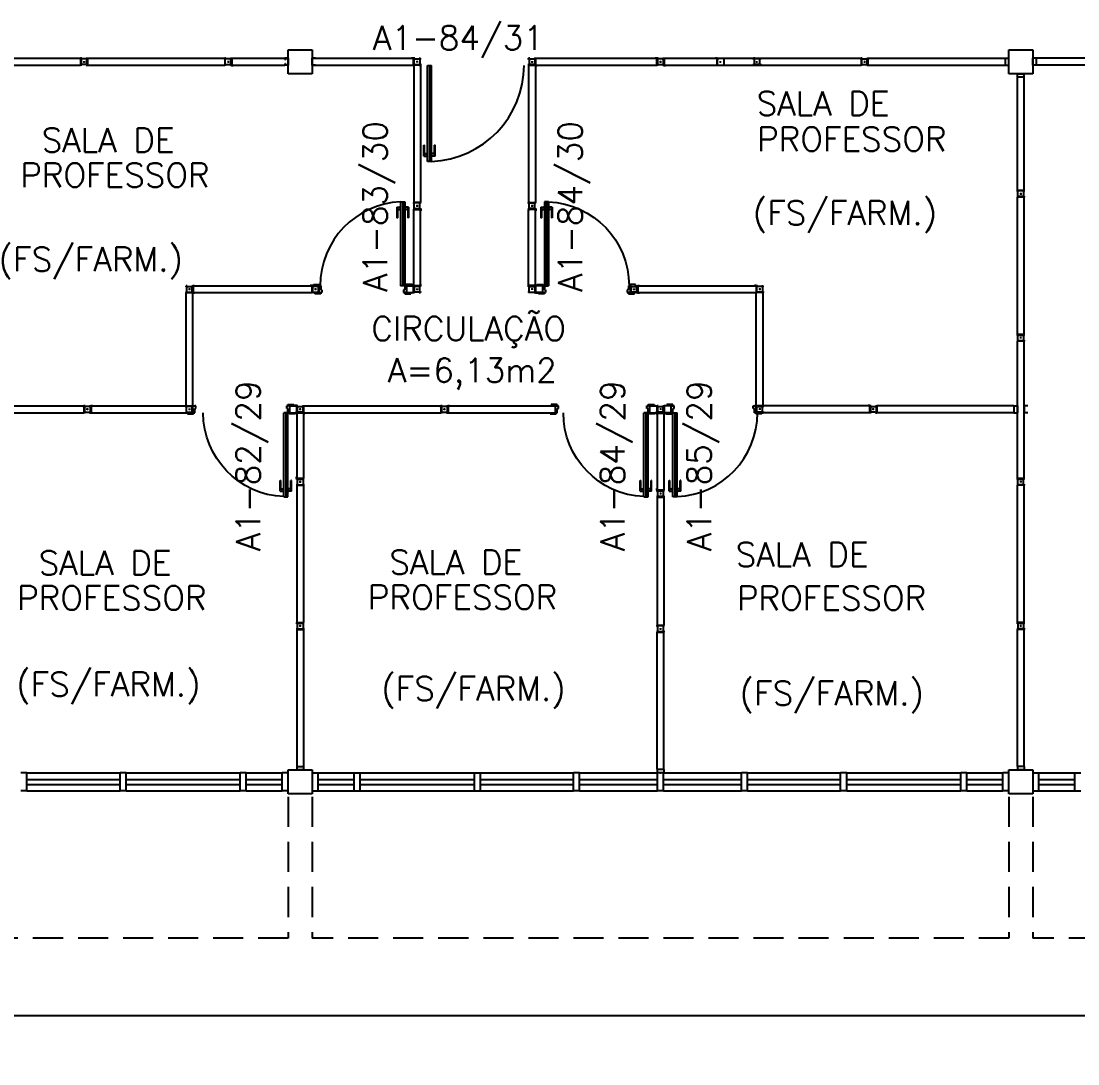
# Model space of a CAD drawing. Header units: millimetres. Extents: x 4436 to 4619, y 1272 to 1428.
# Drawn here: x 4515.14 to 4523.94, y 1294.45 to 1303.14 of the extents above; entities that cross this region are included whole.
import ezdxf

# ---------------------------------------------------------------- set-up
doc = ezdxf.new("R2010")
doc.units = ezdxf.units.MM
doc.linetypes.add('HIDDEN', pattern=[0.375, 0.25, -0.125])
for name, color, linetype in [('ALV', 2, 'Continuous'), ('DIV', 2, 'Continuous'), ('DIV2', 2, 'Continuous'), ('DIVC', 2, 'Continuous'), ('ENDEREÇO', 2, 'Continuous'), ('ESTR', 3, 'Continuous'), ('JANELA', 1, 'Continuous'), ('MACANETA', 2, 'Continuous'), ('PORTA', 2, 'Continuous'), ('PROJ', 1, 'HIDDEN'), ('TEXTO', 2, 'Continuous'), ('TXT CENTRO DE CUSTO', 2, 'Continuous'), ('ÁREA', 2, 'Continuous')]:
    doc.layers.add(name, color=color, linetype=linetype)
doc.styles.add('1-200', font='simplex.shx', dxfattribs={"height": 0.4})
doc.styles.add('UNB1-100', font='simplex.shx', dxfattribs={"height": 0.2})
doc.dimstyles.new('1-200', dxfattribs={"dimtxt": 0.4, "dimasz": 0.18, "dimexe": 0.4, "dimexo": 0.2, "dimgap": 0.09, "dimtad": 1, "dimdec": 4, "dimzin": 0, "dimdsep": 46, "dimtxsty": '1-200', "dimblk": 'OBLIQUE', "dimcen": 0.09, "dimclrd": 1, "dimclre": 1, "dimclrt": 256, "dimadec": 0, "dimazin": 0, "dimtfac": 1, "dimtdec": 4, "dimtix": 1, "dimtofl": 0, "dimtmove": 0, "dimatfit": 3, "dimldrblk": 'OBLIQUE', "dimfxl": 0.18, "dimtolj": 1, "dimtzin": 0, "dimarcsym": 0})

# ---------------------------------------------------------------- blocks, each defined once
blk = doc.blocks.new('DIV12')
for p, q in [((-0.0051, 0), (0.0051, 0)), ((0, -0.0051), (0, 0.0051)), ((0.0285, 0.0285), (1.1715, 0.0285)), ((0.0285, -0.0285), (0.0285, 0.0285)), ((1.1715, -0.0285), (1.1715, 0.0285)), ((1.1949, 0), (1.2051, 0)), ((1.2, -0.0051), (1.2, 0.0051)), ((0.0285, -0.0285), (1.1715, -0.0285))]:
    blk.add_line(p, q)
blk = doc.blocks.new('DOOR70')
at = {"layer": 'MACANETA', "color": 1}
for p, q in [((-0.015, -0.565), (-0.01, -0.565)), ((-0.015, -0.655), (-0.015, -0.565)), ((-0.01, -0.655), (-0.01, -0.565)), ((0.08, -0.565), (0.075, -0.565)), ((0.075, -0.655), (0.075, -0.565)), ((0.08, -0.655), (0.08, -0.565)), ((-0.015, -0.655), (0.012, -0.655)), ((-0.01, -0.635), (0.012, -0.635)), ((0.012, -0.6625), (0.012, -0.6275)), ((0.012, -0.6275), (0.015, -0.6275)), ((0.012, -0.6625), (0.015, -0.6625)), ((0.053, -0.6275), (0.05, -0.6275)), ((0.053, -0.6625), (0.05, -0.6625)), ((0.053, -0.6625), (0.053, -0.6275)), ((0.075, -0.635), (0.053, -0.635)), ((0.08, -0.655), (0.053, -0.655))]:
    blk.add_line(p, q, dxfattribs=at)
at = {"layer": 'PORTA'}
for p, q in [((0.015, -0.7), (0.015, 0)), ((0.015, 0), (0.05, 0)), ((0.05, -0.7), (0.05, 0)), ((0.05, -0.7), (0.015, -0.7))]:
    blk.add_line(p, q, dxfattribs=at)
at = {"layer": 'PORTA', "color": 1}
blk.add_arc((0.02, 0), 0.7, 272.4563, 0, dxfattribs=at)
blk = doc.blocks.new('IMTT')
for p, q in [((-0.0049, 0), (0.0049, 0)), ((0.0285, 0.0285), (0, 0.0285)), ((0, -0.0285), (0, 0.0285)), ((0.0285, -0.0285), (0, -0.0285))]:
    blk.add_line(p, q)
blk = doc.blocks.new('MTT')
for p, q in [((-0.0285, 0.0185), (-0.0285, 0.0285)), ((-0.0185, 0.0285), (-0.0285, 0.0285)), ((-0.0235, 0.0185), (-0.0285, 0.0185)), ((-0.0235, 0.0185), (-0.0235, -0.0185)), ((-0.0185, 0.0235), (-0.0185, 0.0285)), ((-0.0185, 0.0235), (0.0185, 0.0235)), ((-0.0049, 0), (0.0049, 0)), ((0, -0.0049), (0, 0.0049)), ((0.0185, 0.0235), (0.0185, 0.0285)), ((0.0185, 0.0285), (0.0285, 0.0285)), ((0.0235, 0.0185), (0.0285, 0.0185)), ((0.0235, 0.0185), (0.0235, -0.0185)), ((0.0285, 0.0185), (0.0285, 0.0285)), ((-0.0285, -0.0185), (-0.0235, -0.0185)), ((-0.0285, -0.0185), (-0.0285, -0.0285)), ((-0.0185, -0.0285), (-0.0285, -0.0285)), ((0.0185, -0.0235), (-0.0185, -0.0235)), ((-0.0185, -0.0235), (-0.0185, -0.0285)), ((0.0185, -0.0235), (0.0185, -0.0285)), ((0.0185, -0.0285), (0.0285, -0.0285)), ((0.0285, -0.0185), (0.0235, -0.0185)), ((0.0285, -0.0185), (0.0285, -0.0285))]:
    blk.add_line(p, q)
blk = doc.blocks.new('DIV123')
for p, q in [((-0.0285, 0.0285), (-0.0285, 1.0965)), ((0.0285, 1.0965), (-0.0285, 1.0965)), ((0.0051, 1.125), (-0.0051, 1.125)), ((0, 1.1199), (0, 1.1301)), ((0.0285, 0.0285), (0.0285, 1.0965)), ((0.0285, 0.0285), (-0.0285, 0.0285)), ((0.0051, 0), (-0.0051, 0)), ((0, -0.0051), (0, 0.0051))]:
    blk.add_line(p, q)
blk = doc.blocks.new('DIV10')
for p, q in [((-0.0051, 0), (0.0051, 0)), ((0, -0.0051), (0, 0.0051)), ((0.0285, 0.0285), (0.9715, 0.0285)), ((0.0285, -0.0285), (0.0285, 0.0285)), ((0.9715, -0.0285), (0.9715, 0.0285)), ((0.9949, 0), (1.0051, 0)), ((1, -0.0051), (1, 0.0051)), ((0.0285, -0.0285), (0.9715, -0.0285))]:
    blk.add_line(p, q)
blk = doc.blocks.new('DOOR80')
at = {"layer": 'MACANETA', "color": 1}
for p, q in [((-0.015, -0.665), (-0.01, -0.665)), ((-0.015, -0.755), (-0.015, -0.665)), ((-0.01, -0.755), (-0.01, -0.665)), ((0.08, -0.665), (0.075, -0.665)), ((0.075, -0.755), (0.075, -0.665)), ((0.08, -0.755), (0.08, -0.665)), ((-0.015, -0.755), (0.012, -0.755)), ((-0.01, -0.735), (0.012, -0.735)), ((0.012, -0.7625), (0.012, -0.7275)), ((0.012, -0.7275), (0.015, -0.7275)), ((0.012, -0.7625), (0.015, -0.7625)), ((0.053, -0.7275), (0.05, -0.7275)), ((0.053, -0.7625), (0.05, -0.7625)), ((0.053, -0.7625), (0.053, -0.7275)), ((0.075, -0.735), (0.053, -0.735)), ((0.08, -0.755), (0.053, -0.755))]:
    blk.add_line(p, q, dxfattribs=at)
at = {"layer": 'PORTA'}
for p, q in [((0.015, -0.8), (0.015, 0)), ((0.015, 0), (0.05, 0)), ((0.05, -0.8), (0.05, 0)), ((0.05, -0.8), (0.015, -0.8))]:
    blk.add_line(p, q, dxfattribs=at)
at = {"layer": 'PORTA', "color": 1}
blk.add_arc((0.02, 0), 0.8, 272.14911, 0, dxfattribs=at)
blk = doc.blocks.new('_Oblique')
at = {"color": 0, "linetype": 'ByBlock', "lineweight": -2}
blk.add_line((-0.5, -0.5), (0.5, 0.5), dxfattribs=at)
blk = doc.blocks.new('*D62')
at = {"layer": 'DEFPOINTS', "color": 0, "transparency": 16777216}
for p in [(4514.4394, 1296.6984), (4541.4644, 1296.6984), (4514.4394, 1294.8498)]:
    blk.add_point(p, dxfattribs=at)
at = {"layer": 'TXT CENTRO DE CUSTO', "color": 1, "lineweight": -2, "transparency": 16777216}
for p, q in [((4514.4394, 1296.4984), (4514.4394, 1294.4498)), ((4541.4644, 1296.4984), (4541.4644, 1294.4498)), ((4541.4644, 1294.8498), (4514.4394, 1294.8498))]:
    blk.add_line(p, q, dxfattribs=at)
at = {"layer": 'TXT CENTRO DE CUSTO', "color": 1, "lineweight": -2, "transparency": 16777216, "xscale": 0.18, "yscale": 0.18, "zscale": 0.18, "rotation": 180}
blk.add_blockref('_Oblique', (4514.4394, 1294.8498), dxfattribs=at)
at = {"layer": 'TXT CENTRO DE CUSTO', "color": 1, "lineweight": -2, "transparency": 16777216, "xscale": 0.18, "yscale": 0.18, "zscale": 0.18}
blk.add_blockref('_Oblique', (4541.4644, 1294.8498), dxfattribs=at)
at = {"layer": 'TXT CENTRO DE CUSTO', "transparency": 16777216, "insert": (4527.9519, 1295.1398), "char_height": 0.4, "attachment_point": 5, "style": '1-200'}
blk.add_mtext('\\A1;FM', dxfattribs=at)

msp = doc.modelspace()

# ---------------------------------------------------------------- linework, layer by layer
at = {"layer": 'ALV'}
for p, q in [((4515.18941, 1296.87345), (4515.13941, 1296.87345)), ((4515.18941, 1296.72345), (4515.18941, 1296.87345)), ((4515.96441, 1296.72345), (4515.96441, 1296.87345)), ((4516.01441, 1296.87345), (4515.96441, 1296.87345)), ((4516.01441, 1296.72345), (4516.01441, 1296.87345)), ((4516.96441, 1296.72345), (4516.96441, 1296.87345)), ((4517.01441, 1296.87345), (4516.96441, 1296.87345)), ((4517.01441, 1296.72345), (4517.01441, 1296.87345)), ((4517.31441, 1296.72345), (4517.31441, 1296.87345)), ((4517.36441, 1296.87345), (4517.31441, 1296.87345)), ((4517.56441, 1296.87345), (4517.61441, 1296.87345)), ((4517.61441, 1296.72345), (4517.61441, 1296.87345)), ((4517.91441, 1296.72345), (4517.91441, 1296.87345)), ((4517.91441, 1296.87345), (4517.96441, 1296.87345)), ((4517.96441, 1296.72345), (4517.96441, 1296.87345)), ((4518.91441, 1296.72345), (4518.91441, 1296.87345)), ((4518.91441, 1296.87345), (4518.96441, 1296.87345)), ((4518.96441, 1296.72345), (4518.96441, 1296.87345)), ((4519.73941, 1296.72345), (4519.73941, 1296.87345)), ((4519.78941, 1296.87345), (4519.73941, 1296.87345)), ((4519.78941, 1296.72345), (4519.78941, 1296.87345)), ((4520.43941, 1296.72345), (4520.43941, 1296.87345)), ((4520.48941, 1296.87345), (4520.43941, 1296.87345)), ((4520.48941, 1296.72345), (4520.48941, 1296.87345)), ((4521.13941, 1296.72345), (4521.13941, 1296.87345)), ((4521.18941, 1296.87345), (4521.13941, 1296.87345)), ((4521.18941, 1296.72345), (4521.18941, 1296.87345)), ((4521.96441, 1296.72345), (4521.96441, 1296.87345)), ((4522.01441, 1296.87345), (4521.96441, 1296.87345)), ((4522.01441, 1296.72345), (4522.01441, 1296.87345)), ((4522.96441, 1296.72345), (4522.96441, 1296.87345)), ((4523.01441, 1296.87345), (4522.96441, 1296.87345)), ((4523.01441, 1296.72345), (4523.01441, 1296.87345)), ((4523.31441, 1296.72345), (4523.31441, 1296.87345)), ((4523.36441, 1296.87345), (4523.31441, 1296.87345)), ((4523.56441, 1296.87345), (4523.61441, 1296.87345)), ((4523.61441, 1296.72345), (4523.61441, 1296.87345)), ((4523.91441, 1296.72345), (4523.91441, 1296.87345)), ((4523.91441, 1296.87345), (4523.96441, 1296.87345)), ((4515.18941, 1296.72345), (4515.13941, 1296.72345)), ((4516.01441, 1296.72345), (4515.96441, 1296.72345)), ((4517.01441, 1296.72345), (4516.96441, 1296.72345)), ((4517.36441, 1296.72345), (4517.31441, 1296.72345)), ((4517.56441, 1296.72345), (4517.61441, 1296.72345)), ((4517.91441, 1296.72345), (4517.96441, 1296.72345)), ((4518.91441, 1296.72345), (4518.96441, 1296.72345)), ((4519.78941, 1296.72345), (4519.73941, 1296.72345)), ((4520.48941, 1296.72345), (4520.43941, 1296.72345)), ((4521.18941, 1296.72345), (4521.13941, 1296.72345)), ((4522.01441, 1296.72345), (4521.96441, 1296.72345)), ((4523.01441, 1296.72345), (4522.96441, 1296.72345)), ((4523.36441, 1296.72345), (4523.31441, 1296.72345)), ((4523.56441, 1296.72345), (4523.61441, 1296.72345)), ((4523.91441, 1296.72345), (4523.96441, 1296.72345))]:
    msp.add_line(p, q, dxfattribs=at)
at = {"layer": 'DIV'}
for p, q in [((4518.5405, 1302.76795), (4518.5405, 1301.96794)), ((4518.31774, 1301.63197), (4518.31774, 1300.93197)), ((4518.43264, 1301.59845), (4518.44284, 1301.59845)), ((4518.43774, 1301.59335), (4518.43774, 1301.60355)), ((4519.40008, 1301.59845), (4519.38988, 1301.59845)), ((4519.39498, 1301.59335), (4519.39498, 1301.60355)), ((4519.51498, 1301.63197), (4519.51498, 1300.93197)), ((4518.40724, 1301.56995), (4518.41924, 1301.56995)), ((4518.40724, 1301.56995), (4518.40724, 1301.55557)), ((4518.40924, 1301.55557), (4518.40724, 1301.55557)), ((4518.40924, 1300.93395), (4518.40924, 1301.56795)), ((4518.40924, 1301.56795), (4518.46624, 1301.56795)), ((4518.41924, 1301.57495), (4518.41924, 1301.56995)), ((4518.42124, 1301.57495), (4518.41924, 1301.57495)), ((4518.42124, 1301.57495), (4518.42124, 1301.56995)), ((4518.42124, 1301.56995), (4518.45424, 1301.56995)), ((4518.45424, 1301.57495), (4518.45424, 1301.56995)), ((4518.45624, 1301.57495), (4518.45424, 1301.57495)), ((4518.45624, 1301.57495), (4518.45624, 1301.56995)), ((4518.45624, 1301.56995), (4518.46824, 1301.56995)), ((4518.46624, 1300.93395), (4518.46624, 1301.56795)), ((4518.46824, 1301.55557), (4518.46624, 1301.55557)), ((4518.46824, 1301.56995), (4518.46824, 1301.55557)), ((4519.36448, 1301.56995), (4519.36448, 1301.55557)), ((4519.37648, 1301.56995), (4519.36448, 1301.56995)), ((4519.36448, 1301.55557), (4519.36648, 1301.55557)), ((4519.36648, 1300.93395), (4519.36648, 1301.56795)), ((4519.42348, 1301.56795), (4519.36648, 1301.56795)), ((4519.37648, 1301.57495), (4519.37648, 1301.56995)), ((4519.37648, 1301.57495), (4519.37848, 1301.57495)), ((4519.37848, 1301.57495), (4519.37848, 1301.56995)), ((4519.41148, 1301.56995), (4519.37848, 1301.56995)), ((4519.41148, 1301.57495), (4519.41148, 1301.56995)), ((4519.41148, 1301.57495), (4519.41348, 1301.57495)), ((4519.41348, 1301.57495), (4519.41348, 1301.56995)), ((4519.42548, 1301.56995), (4519.41348, 1301.56995)), ((4519.42348, 1300.93395), (4519.42348, 1301.56795)), ((4519.42348, 1301.55557), (4519.42548, 1301.55557)), ((4519.42548, 1301.56995), (4519.42548, 1301.55557)), ((4517.34441, 1299.87463), (4517.34441, 1299.17463)), ((4520.34311, 1299.87463), (4520.34311, 1299.17463)), ((4520.58485, 1299.87495), (4520.58485, 1299.17494))]:
    msp.add_line(p, q, dxfattribs=at)
at = {"layer": 'DIV2'}
for p, q in [((4516.89291, 1302.82895), (4516.9073, 1302.82895)), ((4516.89291, 1302.82895), (4516.89291, 1302.81695)), ((4516.89491, 1302.82695), (4516.89491, 1302.76995)), ((4516.89491, 1302.82695), (4517.33591, 1302.82695)), ((4516.9073, 1302.82695), (4516.9073, 1302.82895)), ((4517.33591, 1302.81695), (4517.33591, 1302.82695)), ((4517.36441, 1302.82695), (4517.33591, 1302.82695)), ((4517.33791, 1302.82495), (4517.36241, 1302.82495)), ((4517.33791, 1302.81895), (4517.33791, 1302.82495)), ((4517.33791, 1302.81895), (4517.34291, 1302.81895)), ((4517.34291, 1302.81695), (4517.34291, 1302.81895)), ((4517.36241, 1302.82495), (4517.36241, 1302.77195)), ((4517.36441, 1302.82695), (4517.36441, 1302.76995)), ((4517.5686, 1302.82695), (4518.4046, 1302.82695)), ((4518.4066, 1302.82895), (4518.39222, 1302.82895)), ((4518.39222, 1302.82695), (4518.39222, 1302.82895)), ((4518.4046, 1302.82695), (4518.4046, 1302.76995)), ((4518.4066, 1302.82895), (4518.4066, 1302.81695)), ((4519.42348, 1302.81695), (4519.42348, 1302.82895)), ((4519.42348, 1302.82895), (4519.43786, 1302.82895)), ((4519.42548, 1302.82695), (4520.43348, 1302.82695)), ((4519.42548, 1302.76995), (4519.42548, 1302.82695)), ((4519.43786, 1302.82895), (4519.43786, 1302.82695)), ((4520.4211, 1302.82895), (4520.4211, 1302.82695)), ((4520.43548, 1302.82895), (4520.4211, 1302.82895)), ((4520.43348, 1302.76995), (4520.43348, 1302.82695)), ((4520.43548, 1302.81695), (4520.43548, 1302.82895)), ((4520.49248, 1302.82895), (4520.49248, 1302.81695)), ((4520.49248, 1302.82895), (4520.50686, 1302.82895)), ((4520.49448, 1302.82695), (4520.93346, 1302.82695)), ((4520.49448, 1302.82695), (4520.49448, 1302.76995)), ((4520.50686, 1302.82695), (4520.50686, 1302.82895)), ((4520.93546, 1302.82895), (4520.92108, 1302.82895)), ((4520.92108, 1302.82695), (4520.92108, 1302.82895)), ((4520.93346, 1302.82695), (4520.93346, 1302.76995)), ((4520.93346, 1302.82695), (4520.99291, 1302.82695)), ((4520.93546, 1302.82895), (4520.93546, 1302.81695)), ((4516.86951, 1302.79845), (4516.85931, 1302.79845)), ((4516.86441, 1302.80355), (4516.86441, 1302.79335)), ((4516.88791, 1302.81695), (4516.89291, 1302.81695)), ((4516.88791, 1302.81495), (4516.88791, 1302.81695)), ((4516.88791, 1302.81495), (4516.89291, 1302.81495)), ((4516.88791, 1302.78195), (4516.89291, 1302.78195)), ((4516.88791, 1302.77995), (4516.88791, 1302.78195)), ((4516.88791, 1302.77995), (4516.89291, 1302.77995)), ((4516.89291, 1302.81495), (4516.89291, 1302.78195)), ((4516.89291, 1302.77995), (4516.89291, 1302.76795)), ((4516.89291, 1302.76795), (4516.9073, 1302.76795)), ((4516.89491, 1302.76995), (4517.33591, 1302.76995)), ((4516.9073, 1302.76795), (4516.9073, 1302.76995)), ((4517.33591, 1302.81695), (4517.34291, 1302.81695)), ((4517.33591, 1302.77995), (4517.33591, 1302.76995)), ((4517.34291, 1302.77995), (4517.33591, 1302.77995)), ((4517.36441, 1302.76995), (4517.33591, 1302.76995)), ((4517.33791, 1302.77795), (4517.33791, 1302.77195)), ((4517.34291, 1302.77795), (4517.33791, 1302.77795)), ((4517.36241, 1302.77195), (4517.33791, 1302.77195)), ((4517.34291, 1302.77795), (4517.34291, 1302.77995)), ((4517.36936, 1302.79845), (4517.35947, 1302.79845)), ((4517.5686, 1302.76995), (4518.4046, 1302.76995)), ((4518.39222, 1302.76795), (4518.39222, 1302.76995)), ((4518.4066, 1302.76795), (4518.39222, 1302.76795)), ((4518.4116, 1302.81695), (4518.4066, 1302.81695)), ((4518.4116, 1302.81495), (4518.4066, 1302.81495)), ((4518.4066, 1302.81495), (4518.4066, 1302.78195)), ((4518.4116, 1302.78195), (4518.4066, 1302.78195)), ((4518.4116, 1302.77995), (4518.4066, 1302.77995)), ((4518.4066, 1302.77995), (4518.4066, 1302.76795)), ((4518.4116, 1302.81495), (4518.4116, 1302.81695)), ((4518.4116, 1302.77995), (4518.4116, 1302.78195)), ((4519.38988, 1302.79845), (4519.40008, 1302.79845)), ((4519.39498, 1302.79335), (4519.39498, 1302.80355)), ((4519.41848, 1302.81695), (4519.41848, 1302.81495)), ((4519.41848, 1302.81695), (4519.42348, 1302.81695)), ((4519.41848, 1302.81495), (4519.42348, 1302.81495)), ((4519.41848, 1302.78195), (4519.41848, 1302.77995)), ((4519.41848, 1302.78195), (4519.42348, 1302.78195)), ((4519.41848, 1302.77995), (4519.42348, 1302.77995)), ((4519.42348, 1302.78195), (4519.42348, 1302.81495)), ((4519.42348, 1302.76795), (4519.42348, 1302.77995)), ((4519.42348, 1302.76795), (4519.43786, 1302.76795)), ((4519.42548, 1302.76995), (4520.43348, 1302.76995)), ((4519.43786, 1302.76995), (4519.43786, 1302.76795)), ((4520.4211, 1302.76995), (4520.4211, 1302.76795)), ((4520.43548, 1302.76795), (4520.4211, 1302.76795)), ((4520.44048, 1302.81695), (4520.43548, 1302.81695)), ((4520.44048, 1302.81495), (4520.43548, 1302.81495)), ((4520.43548, 1302.78195), (4520.43548, 1302.81495)), ((4520.44048, 1302.78195), (4520.43548, 1302.78195)), ((4520.44048, 1302.77995), (4520.43548, 1302.77995)), ((4520.43548, 1302.76795), (4520.43548, 1302.77995)), ((4520.44048, 1302.81695), (4520.44048, 1302.81495)), ((4520.44048, 1302.78195), (4520.44048, 1302.77995)), ((4520.45888, 1302.79845), (4520.46908, 1302.79845)), ((4520.46908, 1302.79845), (4520.45888, 1302.79845)), ((4520.45929, 1302.79847), (4520.46949, 1302.79847)), ((4520.46398, 1302.79335), (4520.46398, 1302.80355)), ((4520.46398, 1302.80355), (4520.46398, 1302.79335)), ((4520.46439, 1302.79337), (4520.46439, 1302.80357)), ((4520.48748, 1302.81495), (4520.48748, 1302.81695)), ((4520.48748, 1302.81695), (4520.49248, 1302.81695)), ((4520.48748, 1302.81495), (4520.49248, 1302.81495)), ((4520.48748, 1302.77995), (4520.48748, 1302.78195)), ((4520.48748, 1302.78195), (4520.49248, 1302.78195)), ((4520.48748, 1302.77995), (4520.49248, 1302.77995)), ((4520.49248, 1302.81495), (4520.49248, 1302.78195)), ((4520.49248, 1302.77995), (4520.49248, 1302.76795)), ((4520.49248, 1302.76795), (4520.50686, 1302.76795)), ((4520.49448, 1302.76995), (4520.93346, 1302.76995)), ((4520.50686, 1302.76795), (4520.50686, 1302.76995)), ((4520.92108, 1302.76795), (4520.92108, 1302.76995)), ((4520.93546, 1302.76795), (4520.92108, 1302.76795)), ((4520.93346, 1302.76995), (4520.99291, 1302.76995)), ((4520.94046, 1302.81695), (4520.93546, 1302.81695)), ((4520.94046, 1302.81495), (4520.93546, 1302.81495)), ((4520.93546, 1302.81495), (4520.93546, 1302.78195)), ((4520.94046, 1302.78195), (4520.93546, 1302.78195)), ((4520.94046, 1302.77995), (4520.93546, 1302.77995)), ((4520.93546, 1302.77995), (4520.93546, 1302.76795)), ((4520.94046, 1302.81495), (4520.94046, 1302.81695)), ((4520.94046, 1302.77995), (4520.94046, 1302.78195)), ((4516.53719, 1300.90347), (4516.54739, 1300.90347)), ((4516.54229, 1300.90857), (4516.54229, 1300.89837)), ((4516.56579, 1300.91997), (4516.56579, 1300.92197)), ((4516.56579, 1300.92197), (4516.57079, 1300.92197)), ((4516.56579, 1300.91997), (4516.57079, 1300.91997)), ((4516.56579, 1300.88497), (4516.56579, 1300.88697)), ((4516.56579, 1300.88697), (4516.57079, 1300.88697)), ((4516.56579, 1300.88497), (4516.57079, 1300.88497)), ((4516.57079, 1300.93397), (4516.57079, 1300.92197)), ((4516.57079, 1300.93397), (4516.58517, 1300.93397)), ((4516.57079, 1300.91997), (4516.57079, 1300.88697)), ((4516.57079, 1300.88497), (4516.57079, 1300.87297)), ((4516.57279, 1300.93197), (4516.57279, 1300.87497)), ((4516.57279, 1300.93197), (4517.56079, 1300.93197)), ((4516.58517, 1300.93197), (4516.58517, 1300.93397)), ((4517.5484, 1300.93197), (4517.5484, 1300.93397)), ((4517.56279, 1300.93397), (4517.5484, 1300.93397)), ((4517.56079, 1300.93197), (4517.56079, 1300.87497)), ((4517.56279, 1300.93397), (4517.56279, 1300.92197)), ((4517.56779, 1300.92197), (4517.56279, 1300.92197)), ((4517.56279, 1300.91997), (4517.56279, 1300.88697)), ((4517.56779, 1300.91997), (4517.56279, 1300.91997)), ((4517.56779, 1300.88697), (4517.56279, 1300.88697)), ((4517.56279, 1300.88497), (4517.56279, 1300.87297)), ((4517.56779, 1300.88497), (4517.56279, 1300.88497)), ((4517.56779, 1300.91997), (4517.56779, 1300.92197)), ((4517.56779, 1300.88497), (4517.56779, 1300.88697)), ((4517.57524, 1300.93197), (4517.57524, 1300.94197)), ((4517.57524, 1300.94197), (4517.62524, 1300.94197)), ((4517.58619, 1300.90347), (4517.59639, 1300.90347)), ((4517.59129, 1300.90857), (4517.59129, 1300.89837)), ((4517.62024, 1300.93197), (4517.62024, 1300.87497)), ((4517.62024, 1300.93197), (4517.62524, 1300.93197)), ((4517.62524, 1300.94197), (4517.62524, 1300.93197)), ((4517.62524, 1300.93197), (4517.63524, 1300.93197)), ((4517.63524, 1300.93197), (4517.63524, 1300.89697)), ((4517.63524, 1300.89697), (4517.64524, 1300.89697)), ((4517.64524, 1300.89697), (4517.64524, 1300.87497)), ((4518.33524, 1300.89697), (4518.32524, 1300.89697)), ((4518.32524, 1300.89697), (4518.32524, 1300.87497)), ((4518.34524, 1300.93197), (4518.33524, 1300.93197)), ((4518.33524, 1300.93197), (4518.33524, 1300.89697)), ((4518.39524, 1300.94197), (4518.34524, 1300.94197)), ((4518.34524, 1300.94197), (4518.34524, 1300.93197)), ((4518.35024, 1300.93197), (4518.34524, 1300.93197)), ((4518.35024, 1300.93197), (4518.35024, 1300.87497)), ((4518.35024, 1300.93197), (4518.40724, 1300.93197)), ((4518.40924, 1300.93397), (4518.39485, 1300.93397)), ((4518.39485, 1300.93397), (4518.39485, 1300.93197)), ((4518.39524, 1300.93197), (4518.39524, 1300.94197)), ((4518.40724, 1300.93195), (4518.40724, 1300.94633)), ((4518.40924, 1300.94633), (4518.40724, 1300.94633)), ((4518.40724, 1300.87497), (4518.40724, 1300.93197)), ((4518.40724, 1300.93195), (4518.41924, 1300.93195)), ((4518.40924, 1300.92197), (4518.40924, 1300.93397)), ((4518.40924, 1300.93395), (4518.46624, 1300.93395)), ((4518.41424, 1300.92197), (4518.40924, 1300.92197)), ((4518.40924, 1300.88697), (4518.40924, 1300.91997)), ((4518.41424, 1300.91997), (4518.40924, 1300.91997)), ((4518.41424, 1300.88697), (4518.40924, 1300.88697)), ((4518.40924, 1300.87297), (4518.40924, 1300.88497)), ((4518.41424, 1300.88497), (4518.40924, 1300.88497)), ((4518.41424, 1300.92197), (4518.41424, 1300.91997)), ((4518.41424, 1300.88697), (4518.41424, 1300.88497)), ((4518.41924, 1300.92695), (4518.41924, 1300.93195)), ((4518.42124, 1300.92695), (4518.41924, 1300.92695)), ((4518.42124, 1300.92695), (4518.42124, 1300.93195)), ((4518.42124, 1300.93195), (4518.45424, 1300.93195)), ((4518.43264, 1300.90347), (4518.44284, 1300.90347)), ((4518.43264, 1300.90345), (4518.44284, 1300.90345)), ((4518.43774, 1300.89837), (4518.43774, 1300.90857)), ((4518.43774, 1300.90855), (4518.43774, 1300.89835)), ((4518.45424, 1300.92695), (4518.45424, 1300.93195)), ((4518.45624, 1300.92695), (4518.45424, 1300.92695)), ((4518.45624, 1300.92695), (4518.45624, 1300.93195)), ((4518.45624, 1300.93195), (4518.46824, 1300.93195)), ((4518.46824, 1300.94633), (4518.46624, 1300.94633)), ((4518.46824, 1300.93195), (4518.46824, 1300.94633)), ((4519.36448, 1300.93195), (4519.36448, 1300.94633)), ((4519.36448, 1300.94633), (4519.36648, 1300.94633)), ((4519.37648, 1300.93195), (4519.36448, 1300.93195)), ((4519.42348, 1300.93395), (4519.36648, 1300.93395)), ((4519.37648, 1300.92695), (4519.37648, 1300.93195)), ((4519.37648, 1300.92695), (4519.37848, 1300.92695)), ((4519.41148, 1300.93195), (4519.37848, 1300.93195)), ((4519.37848, 1300.92695), (4519.37848, 1300.93195)), ((4519.40008, 1300.90347), (4519.38988, 1300.90347)), ((4519.40008, 1300.90345), (4519.38988, 1300.90345)), ((4519.39498, 1300.89837), (4519.39498, 1300.90857)), ((4519.39498, 1300.90855), (4519.39498, 1300.89835)), ((4519.41148, 1300.92695), (4519.41148, 1300.93195)), ((4519.41148, 1300.92695), (4519.41348, 1300.92695)), ((4519.42548, 1300.93195), (4519.41348, 1300.93195)), ((4519.41348, 1300.92695), (4519.41348, 1300.93195)), ((4519.41848, 1300.92197), (4519.42348, 1300.92197)), ((4519.41848, 1300.92197), (4519.41848, 1300.91997)), ((4519.41848, 1300.91997), (4519.42348, 1300.91997)), ((4519.41848, 1300.88697), (4519.42348, 1300.88697)), ((4519.41848, 1300.88697), (4519.41848, 1300.88497)), ((4519.41848, 1300.88497), (4519.42348, 1300.88497)), ((4519.42348, 1300.94633), (4519.42548, 1300.94633)), ((4519.42348, 1300.93397), (4519.43786, 1300.93397)), ((4519.42348, 1300.92197), (4519.42348, 1300.93397)), ((4519.42348, 1300.88697), (4519.42348, 1300.91997)), ((4519.42348, 1300.87297), (4519.42348, 1300.88497)), ((4519.42548, 1300.93195), (4519.42548, 1300.94633)), ((4519.48248, 1300.93197), (4519.42548, 1300.93197)), ((4519.42548, 1300.87497), (4519.42548, 1300.93197)), ((4519.43748, 1300.94197), (4519.48748, 1300.94197)), ((4519.43748, 1300.93197), (4519.43748, 1300.94197)), ((4519.43786, 1300.93397), (4519.43786, 1300.93197)), ((4519.48248, 1300.93197), (4519.48748, 1300.93197)), ((4519.48248, 1300.93197), (4519.48248, 1300.87497)), ((4519.48748, 1300.94197), (4519.48748, 1300.93197)), ((4519.48748, 1300.93197), (4519.49748, 1300.93197)), ((4519.49748, 1300.93197), (4519.49748, 1300.89697)), ((4519.49748, 1300.89697), (4519.50748, 1300.89697)), ((4519.50748, 1300.89697), (4519.50748, 1300.87497)), ((4520.18748, 1300.89697), (4520.18748, 1300.87497)), ((4520.19748, 1300.89697), (4520.18748, 1300.89697)), ((4520.19748, 1300.93197), (4520.19748, 1300.89697)), ((4520.20748, 1300.93197), (4520.19748, 1300.93197)), ((4520.20748, 1300.94197), (4520.20748, 1300.93197)), ((4520.25748, 1300.94197), (4520.20748, 1300.94197)), ((4520.21248, 1300.93197), (4520.20748, 1300.93197)), ((4520.21248, 1300.93197), (4520.21248, 1300.87497)), ((4520.24036, 1300.90347), (4520.25056, 1300.90347)), ((4520.24546, 1300.90857), (4520.24546, 1300.89837)), ((4520.25748, 1300.93197), (4520.25748, 1300.94197)), ((4520.26896, 1300.91997), (4520.26896, 1300.92197)), ((4520.26896, 1300.92197), (4520.27396, 1300.92197)), ((4520.26896, 1300.91997), (4520.27396, 1300.91997)), ((4520.26896, 1300.88497), (4520.26896, 1300.88697)), ((4520.26896, 1300.88697), (4520.27396, 1300.88697)), ((4520.26896, 1300.88497), (4520.27396, 1300.88497)), ((4520.27396, 1300.93397), (4520.27396, 1300.92197)), ((4520.27396, 1300.93397), (4520.28834, 1300.93397)), ((4520.27396, 1300.91997), (4520.27396, 1300.88697)), ((4520.27396, 1300.88497), (4520.27396, 1300.87297)), ((4520.27596, 1300.93197), (4521.25996, 1300.93197)), ((4520.27596, 1300.93197), (4520.27596, 1300.87497)), ((4520.28834, 1300.93197), (4520.28834, 1300.93397)), ((4521.24758, 1300.93197), (4521.24758, 1300.93397)), ((4521.26196, 1300.93397), (4521.24758, 1300.93397)), ((4521.25996, 1300.93197), (4521.25996, 1300.87497)), ((4521.26196, 1300.93397), (4521.26196, 1300.92197)), ((4521.26696, 1300.92197), (4521.26196, 1300.92197)), ((4521.26196, 1300.91997), (4521.26196, 1300.88697)), ((4521.26696, 1300.91997), (4521.26196, 1300.91997)), ((4521.26696, 1300.88697), (4521.26196, 1300.88697)), ((4521.26196, 1300.88497), (4521.26196, 1300.87297)), ((4521.26696, 1300.88497), (4521.26196, 1300.88497)), ((4521.26696, 1300.91997), (4521.26696, 1300.92197)), ((4521.26696, 1300.88497), (4521.26696, 1300.88697)), ((4521.28536, 1300.90347), (4521.29556, 1300.90347)), ((4521.29046, 1300.90857), (4521.29046, 1300.89837)), ((4516.57079, 1300.87297), (4516.58517, 1300.87297)), ((4516.57279, 1300.87497), (4517.56079, 1300.87497)), ((4516.58517, 1300.87297), (4516.58517, 1300.87497)), ((4517.5484, 1300.87297), (4517.5484, 1300.87497)), ((4517.56279, 1300.87297), (4517.5484, 1300.87297)), ((4517.58524, 1300.86497), (4517.58524, 1300.87497)), ((4517.63524, 1300.86497), (4517.58524, 1300.86497)), ((4517.62024, 1300.87497), (4517.63524, 1300.87497)), ((4517.64524, 1300.87497), (4517.63524, 1300.87497)), ((4517.63524, 1300.87497), (4517.63524, 1300.86497)), ((4518.32524, 1300.87497), (4518.33524, 1300.87497)), ((4518.33524, 1300.87497), (4518.33524, 1300.86497)), ((4518.35024, 1300.87497), (4518.33524, 1300.87497)), ((4518.33524, 1300.86497), (4518.38524, 1300.86497)), ((4518.35024, 1300.87497), (4518.40724, 1300.87497)), ((4518.38524, 1300.86497), (4518.38524, 1300.87497)), ((4518.39485, 1300.87497), (4518.39485, 1300.87297)), ((4518.40924, 1300.87297), (4518.39485, 1300.87297)), ((4519.42348, 1300.87297), (4519.43786, 1300.87297)), ((4519.48248, 1300.87497), (4519.42548, 1300.87497)), ((4519.43786, 1300.87497), (4519.43786, 1300.87297)), ((4519.44748, 1300.86497), (4519.44748, 1300.87497)), ((4519.49748, 1300.86497), (4519.44748, 1300.86497)), ((4519.48248, 1300.87497), (4519.49748, 1300.87497)), ((4519.49748, 1300.87497), (4519.49748, 1300.86497)), ((4519.50748, 1300.87497), (4519.49748, 1300.87497)), ((4520.18748, 1300.87497), (4520.19748, 1300.87497)), ((4520.21248, 1300.87497), (4520.19748, 1300.87497)), ((4520.19748, 1300.87497), (4520.19748, 1300.86497)), ((4520.19748, 1300.86497), (4520.24748, 1300.86497)), ((4520.24748, 1300.86497), (4520.24748, 1300.87497)), ((4520.27396, 1300.87297), (4520.28834, 1300.87297)), ((4520.27596, 1300.87497), (4521.25996, 1300.87497)), ((4520.28834, 1300.87297), (4520.28834, 1300.87497)), ((4521.24758, 1300.87297), (4521.24758, 1300.87497)), ((4521.26196, 1300.87297), (4521.24758, 1300.87297)), ((4515.71572, 1299.91995), (4515.71572, 1299.92195)), ((4515.71572, 1299.92195), (4515.72072, 1299.92195)), ((4515.71572, 1299.91995), (4515.72072, 1299.91995)), ((4515.72072, 1299.93395), (4515.7351, 1299.93395)), ((4515.72072, 1299.93395), (4515.72072, 1299.92195)), ((4515.72072, 1299.91995), (4515.72072, 1299.88695)), ((4515.72272, 1299.93195), (4515.72272, 1299.87495)), ((4515.72272, 1299.93195), (4516.57072, 1299.93195)), ((4515.7351, 1299.93195), (4515.7351, 1299.93395)), ((4516.57072, 1299.87495), (4516.57072, 1299.93195)), ((4516.57072, 1299.93195), (4516.58572, 1299.93195)), ((4516.59572, 1299.93195), (4516.58572, 1299.93195)), ((4516.59572, 1299.90995), (4516.59572, 1299.93195)), ((4517.35191, 1299.93163), (4517.36191, 1299.93163)), ((4517.35191, 1299.90963), (4517.35191, 1299.93163)), ((4517.36191, 1299.94163), (4517.41191, 1299.94163)), ((4517.36191, 1299.93163), (4517.36191, 1299.94163)), ((4517.37691, 1299.93163), (4517.36191, 1299.93163)), ((4517.37691, 1299.93163), (4517.43391, 1299.93163)), ((4517.37691, 1299.87463), (4517.37691, 1299.93163)), ((4517.41191, 1299.94163), (4517.41191, 1299.93163)), ((4517.42153, 1299.93163), (4517.42153, 1299.93363)), ((4517.43591, 1299.93363), (4517.42153, 1299.93363)), ((4517.43391, 1299.93163), (4517.43391, 1299.87463)), ((4517.43591, 1299.93363), (4517.43591, 1299.92163)), ((4517.44091, 1299.92163), (4517.43591, 1299.92163)), ((4517.43591, 1299.91963), (4517.43591, 1299.88663)), ((4517.44091, 1299.91963), (4517.43591, 1299.91963)), ((4517.44091, 1299.91963), (4517.44091, 1299.92163)), ((4518.6884, 1299.91963), (4518.6884, 1299.92163)), ((4518.6884, 1299.92163), (4518.6934, 1299.92163)), ((4518.6884, 1299.91963), (4518.6934, 1299.91963)), ((4518.6934, 1299.93363), (4518.6934, 1299.92163)), ((4518.6934, 1299.93363), (4518.70778, 1299.93363)), ((4518.6934, 1299.91963), (4518.6934, 1299.88663)), ((4518.6954, 1299.93163), (4519.58952, 1299.93163)), ((4518.6954, 1299.93163), (4518.6954, 1299.87463)), ((4518.70778, 1299.93163), (4518.70778, 1299.93363)), ((4519.55452, 1299.94163), (4519.55452, 1299.93163)), ((4519.60452, 1299.94163), (4519.55452, 1299.94163)), ((4519.58952, 1299.93163), (4519.60452, 1299.93163)), ((4519.58952, 1299.87463), (4519.58952, 1299.93163)), ((4519.60452, 1299.93163), (4519.60452, 1299.94163)), ((4519.61452, 1299.93163), (4519.60452, 1299.93163)), ((4519.61452, 1299.90963), (4519.61452, 1299.93163)), ((4520.35061, 1299.93163), (4520.36061, 1299.93163)), ((4520.35061, 1299.90963), (4520.35061, 1299.93163)), ((4520.36061, 1299.94163), (4520.41061, 1299.94163)), ((4520.36061, 1299.93163), (4520.36061, 1299.94163)), ((4520.37561, 1299.93163), (4520.36061, 1299.93163)), ((4520.37561, 1299.93163), (4520.43261, 1299.93163)), ((4520.37561, 1299.87463), (4520.37561, 1299.93163)), ((4520.41061, 1299.94163), (4520.41061, 1299.93163)), ((4520.43261, 1299.93163), (4520.43261, 1299.87463)), ((4520.43461, 1299.91963), (4520.43461, 1299.88663)), ((4520.49335, 1299.91995), (4520.49335, 1299.88695)), ((4520.55235, 1299.93195), (4520.49535, 1299.93195)), ((4520.49535, 1299.93195), (4520.49535, 1299.87495)), ((4520.56735, 1299.94195), (4520.51735, 1299.94195)), ((4520.51735, 1299.94195), (4520.51735, 1299.93195)), ((4520.55235, 1299.93195), (4520.56735, 1299.93195)), ((4520.55235, 1299.87495), (4520.55235, 1299.93195)), ((4520.56735, 1299.93195), (4520.56735, 1299.94195)), ((4520.57735, 1299.93195), (4520.56735, 1299.93195)), ((4520.57735, 1299.90995), (4520.57735, 1299.93195)), ((4521.2372, 1299.93195), (4521.2472, 1299.93195)), ((4521.2372, 1299.90995), (4521.2372, 1299.93195)), ((4521.2622, 1299.93195), (4521.2472, 1299.93195)), ((4521.2622, 1299.87495), (4521.2622, 1299.93195)), ((4522.20501, 1299.93195), (4521.31008, 1299.93195)), ((4522.20701, 1299.93395), (4522.19263, 1299.93395)), ((4522.19263, 1299.93195), (4522.19263, 1299.93395)), ((4522.20501, 1299.93195), (4522.20501, 1299.87495)), ((4522.20701, 1299.93395), (4522.20701, 1299.92195)), ((4522.21201, 1299.92195), (4522.20701, 1299.92195)), ((4522.21201, 1299.91995), (4522.20701, 1299.91995)), ((4522.20701, 1299.91995), (4522.20701, 1299.88695)), ((4522.21201, 1299.91995), (4522.21201, 1299.92195)), ((4515.68712, 1299.90345), (4515.69732, 1299.90345)), ((4515.69222, 1299.90855), (4515.69222, 1299.89835)), ((4515.71572, 1299.88495), (4515.71572, 1299.88695)), ((4515.71572, 1299.88695), (4515.72072, 1299.88695)), ((4515.71572, 1299.88495), (4515.72072, 1299.88495)), ((4515.72072, 1299.88495), (4515.72072, 1299.87295)), ((4515.72072, 1299.87295), (4515.7351, 1299.87295)), ((4515.72272, 1299.87495), (4516.57072, 1299.87495)), ((4515.7351, 1299.87295), (4515.7351, 1299.87495)), ((4516.52572, 1299.87495), (4516.52572, 1299.86495)), ((4516.52572, 1299.86495), (4516.57572, 1299.86495)), ((4516.57072, 1299.87495), (4516.57572, 1299.87495)), ((4516.57572, 1299.86495), (4516.57572, 1299.87495)), ((4516.57572, 1299.87495), (4516.58572, 1299.87495)), ((4516.58572, 1299.87495), (4516.58572, 1299.90995)), ((4516.58572, 1299.90995), (4516.59572, 1299.90995)), ((4517.36191, 1299.90963), (4517.35191, 1299.90963)), ((4517.36191, 1299.87463), (4517.36191, 1299.90963)), ((4517.37191, 1299.87463), (4517.36191, 1299.87463)), ((4517.37691, 1299.87463), (4517.37191, 1299.87463)), ((4517.37191, 1299.86463), (4517.37191, 1299.87463)), ((4517.42191, 1299.86463), (4517.37191, 1299.86463)), ((4517.37691, 1299.87463), (4517.43391, 1299.87463)), ((4517.42153, 1299.87263), (4517.42153, 1299.87463)), ((4517.43591, 1299.87263), (4517.42153, 1299.87263)), ((4517.42191, 1299.87463), (4517.42191, 1299.86463)), ((4517.43391, 1299.87463), (4517.44591, 1299.87463)), ((4517.43391, 1299.87463), (4517.43391, 1299.86025)), ((4517.43591, 1299.86025), (4517.43391, 1299.86025)), ((4517.44091, 1299.88663), (4517.43591, 1299.88663)), ((4517.43591, 1299.88463), (4517.43591, 1299.87263)), ((4517.44091, 1299.88463), (4517.43591, 1299.88463)), ((4517.43591, 1299.87263), (4517.43591, 1299.32895)), ((4517.43591, 1299.87263), (4517.49291, 1299.87263)), ((4517.44091, 1299.88463), (4517.44091, 1299.88663)), ((4517.44791, 1299.87963), (4517.44591, 1299.87963)), ((4517.44591, 1299.87963), (4517.44591, 1299.87463)), ((4517.44791, 1299.87963), (4517.44791, 1299.87463)), ((4517.44791, 1299.87463), (4517.48091, 1299.87463)), ((4517.45931, 1299.90313), (4517.46951, 1299.90313)), ((4517.45931, 1299.90313), (4517.46951, 1299.90313)), ((4517.46441, 1299.89803), (4517.46441, 1299.90823)), ((4517.46441, 1299.90823), (4517.46441, 1299.89803)), ((4517.48291, 1299.87963), (4517.48091, 1299.87963)), ((4517.48091, 1299.87963), (4517.48091, 1299.87463)), ((4517.48291, 1299.87963), (4517.48291, 1299.87463)), ((4517.48291, 1299.87463), (4517.49491, 1299.87463)), ((4517.49291, 1299.87263), (4517.49291, 1299.32895)), ((4517.49491, 1299.86025), (4517.49291, 1299.86025)), ((4517.49491, 1299.87463), (4517.49491, 1299.86025)), ((4518.6598, 1299.90313), (4518.67, 1299.90313)), ((4518.6649, 1299.90823), (4518.6649, 1299.89803)), ((4518.6884, 1299.88463), (4518.6884, 1299.88663)), ((4518.6884, 1299.88663), (4518.6934, 1299.88663)), ((4518.6884, 1299.88463), (4518.6934, 1299.88463)), ((4518.6934, 1299.88463), (4518.6934, 1299.87263)), ((4518.6934, 1299.87263), (4518.70778, 1299.87263)), ((4518.6954, 1299.87463), (4519.58952, 1299.87463)), ((4518.70778, 1299.87263), (4518.70778, 1299.87463)), ((4519.54452, 1299.87463), (4519.54452, 1299.86463)), ((4519.54452, 1299.86463), (4519.59452, 1299.86463)), ((4519.58952, 1299.87463), (4519.59452, 1299.87463)), ((4519.59452, 1299.87463), (4519.60452, 1299.87463)), ((4519.59452, 1299.86463), (4519.59452, 1299.87463)), ((4519.60452, 1299.90963), (4519.61452, 1299.90963)), ((4519.60452, 1299.87463), (4519.60452, 1299.90963)), ((4520.36061, 1299.90963), (4520.35061, 1299.90963)), ((4520.36061, 1299.87463), (4520.36061, 1299.90963)), ((4520.37061, 1299.87463), (4520.36061, 1299.87463)), ((4520.37061, 1299.86463), (4520.37061, 1299.87463)), ((4520.37561, 1299.87463), (4520.37061, 1299.87463)), ((4520.42061, 1299.86463), (4520.37061, 1299.86463)), ((4520.37561, 1299.87463), (4520.43261, 1299.87463)), ((4520.42023, 1299.87263), (4520.42023, 1299.87463)), ((4520.43461, 1299.87263), (4520.42023, 1299.87263)), ((4520.42061, 1299.87463), (4520.42061, 1299.86463)), ((4520.43391, 1299.8741), (4520.43391, 1299.85972)), ((4520.43391, 1299.8741), (4520.44591, 1299.8741)), ((4520.43591, 1299.85972), (4520.43391, 1299.85972)), ((4520.43961, 1299.88663), (4520.43461, 1299.88663)), ((4520.43961, 1299.88463), (4520.43461, 1299.88463)), ((4520.43461, 1299.88463), (4520.43461, 1299.87263)), ((4520.43591, 1299.8721), (4520.43591, 1299.23112)), ((4520.43591, 1299.8721), (4520.49291, 1299.8721)), ((4520.43961, 1299.88463), (4520.43961, 1299.88663)), ((4520.44591, 1299.8791), (4520.44591, 1299.8741)), ((4520.44791, 1299.8791), (4520.44591, 1299.8791)), ((4520.44791, 1299.8791), (4520.44791, 1299.8741)), ((4520.44791, 1299.8741), (4520.48091, 1299.8741)), ((4520.48091, 1299.8791), (4520.48091, 1299.8741)), ((4520.48291, 1299.8791), (4520.48091, 1299.8791)), ((4520.48291, 1299.8791), (4520.48291, 1299.8741)), ((4520.48291, 1299.8741), (4520.49491, 1299.8741)), ((4520.48835, 1299.88695), (4520.49335, 1299.88695)), ((4520.48835, 1299.88495), (4520.48835, 1299.88695)), ((4520.48835, 1299.88495), (4520.49335, 1299.88495)), ((4520.49291, 1299.8721), (4520.49291, 1299.23112)), ((4520.49491, 1299.85972), (4520.49291, 1299.85972)), ((4520.49335, 1299.88495), (4520.49335, 1299.87295)), ((4520.49335, 1299.87295), (4520.50773, 1299.87295)), ((4520.49491, 1299.8741), (4520.49491, 1299.85972)), ((4520.55235, 1299.87495), (4520.49535, 1299.87495)), ((4520.50735, 1299.87495), (4520.50735, 1299.86495)), ((4520.50735, 1299.86495), (4520.55735, 1299.86495)), ((4520.50773, 1299.87295), (4520.50773, 1299.87495)), ((4520.55235, 1299.87495), (4520.55735, 1299.87495)), ((4520.55735, 1299.87495), (4520.56735, 1299.87495)), ((4520.55735, 1299.86495), (4520.55735, 1299.87495)), ((4520.56735, 1299.90995), (4520.57735, 1299.90995)), ((4520.56735, 1299.87495), (4520.56735, 1299.90995)), ((4521.2472, 1299.90995), (4521.2372, 1299.90995)), ((4521.2472, 1299.87495), (4521.2472, 1299.90995)), ((4521.2572, 1299.87495), (4521.2472, 1299.87495)), ((4521.2622, 1299.87495), (4521.2572, 1299.87495)), ((4521.2572, 1299.86495), (4521.2572, 1299.87495)), ((4521.3072, 1299.86495), (4521.2572, 1299.86495)), ((4521.3072, 1299.87495), (4521.3072, 1299.86495)), ((4522.20501, 1299.87495), (4521.31008, 1299.87495)), ((4522.19263, 1299.87295), (4522.19263, 1299.87495)), ((4522.20701, 1299.87295), (4522.19263, 1299.87295)), ((4522.21201, 1299.88695), (4522.20701, 1299.88695)), ((4522.21201, 1299.88495), (4522.20701, 1299.88495)), ((4522.20701, 1299.88495), (4522.20701, 1299.87295)), ((4522.21201, 1299.88495), (4522.21201, 1299.88695)), ((4522.24061, 1299.90345), (4522.23041, 1299.90345)), ((4522.23551, 1299.90855), (4522.23551, 1299.89835)), ((4517.43591, 1299.34133), (4517.43391, 1299.34133)), ((4517.43391, 1299.32695), (4517.43391, 1299.34133)), ((4517.43391, 1299.32695), (4517.44591, 1299.32695)), ((4517.43591, 1299.32895), (4517.49291, 1299.32895)), ((4517.44591, 1299.32195), (4517.44591, 1299.32695)), ((4517.44791, 1299.32195), (4517.44591, 1299.32195)), ((4517.44791, 1299.32695), (4517.48091, 1299.32695)), ((4517.44791, 1299.32195), (4517.44791, 1299.32695)), ((4517.46441, 1299.30355), (4517.46441, 1299.29335)), ((4517.48091, 1299.32195), (4517.48091, 1299.32695)), ((4517.48291, 1299.32195), (4517.48091, 1299.32195)), ((4517.48291, 1299.32695), (4517.49491, 1299.32695)), ((4517.48291, 1299.32195), (4517.48291, 1299.32695)), ((4517.49491, 1299.34133), (4517.49291, 1299.34133)), ((4517.49491, 1299.32695), (4517.49491, 1299.34133)), ((4517.45931, 1299.29845), (4517.46951, 1299.29845)), ((4520.43591, 1299.2435), (4520.43391, 1299.2435)), ((4520.43391, 1299.22912), (4520.43391, 1299.2435)), ((4520.43391, 1299.22912), (4520.44591, 1299.22912)), ((4520.43591, 1299.23112), (4520.49291, 1299.23112)), ((4520.44591, 1299.22412), (4520.44591, 1299.22912)), ((4520.44791, 1299.22412), (4520.44591, 1299.22412)), ((4520.44791, 1299.22912), (4520.48091, 1299.22912)), ((4520.44791, 1299.22412), (4520.44791, 1299.22912)), ((4520.48091, 1299.22412), (4520.48091, 1299.22912)), ((4520.48291, 1299.22412), (4520.48091, 1299.22412)), ((4520.48291, 1299.22912), (4520.49491, 1299.22912)), ((4520.48291, 1299.22412), (4520.48291, 1299.22912)), ((4520.49491, 1299.2435), (4520.49291, 1299.2435)), ((4520.49491, 1299.22912), (4520.49491, 1299.2435))]:
    msp.add_line(p, q, dxfattribs=at)
at = {"layer": 'ESTR'}
for p, q in [((4517.36441, 1302.89845), (4517.56441, 1302.89845)), ((4517.36441, 1302.69845), (4517.36441, 1302.89845)), ((4517.56441, 1302.89845), (4517.56441, 1302.69845)), ((4523.36441, 1302.69845), (4523.36441, 1302.89845)), ((4523.36441, 1302.89845), (4523.56441, 1302.89845)), ((4523.56441, 1302.89845), (4523.56441, 1302.69845)), ((4517.56441, 1302.69845), (4517.36441, 1302.69845)), ((4523.56441, 1302.69845), (4523.36441, 1302.69845)), ((4517.36441, 1296.69845), (4517.36441, 1296.89845)), ((4517.36441, 1296.89845), (4517.56441, 1296.89845)), ((4517.56441, 1296.89845), (4517.56441, 1296.69845)), ((4523.36441, 1296.69845), (4523.36441, 1296.89845)), ((4523.36441, 1296.89845), (4523.56441, 1296.89845)), ((4523.56441, 1296.89845), (4523.56441, 1296.69845)), ((4517.56441, 1296.69845), (4517.36441, 1296.69845)), ((4523.56441, 1296.69845), (4523.36441, 1296.69845))]:
    msp.add_line(p, q, dxfattribs=at)
at = {"layer": 'JANELA', "color": 1}
for p, q in [((4515.18941, 1296.87345), (4515.96441, 1296.87345)), ((4516.01441, 1296.87345), (4516.96441, 1296.87345)), ((4517.01441, 1296.87345), (4517.31441, 1296.87345)), ((4517.61441, 1296.87345), (4517.91441, 1296.87345)), ((4517.96441, 1296.87345), (4518.91441, 1296.87345)), ((4518.96441, 1296.87345), (4519.73941, 1296.87345)), ((4519.78941, 1296.87345), (4520.43941, 1296.87345)), ((4520.48941, 1296.87345), (4521.13941, 1296.87345)), ((4521.18941, 1296.87345), (4521.96441, 1296.87345)), ((4522.01441, 1296.87345), (4522.96441, 1296.87345)), ((4523.01441, 1296.87345), (4523.31441, 1296.87345)), ((4523.61441, 1296.87345), (4523.91441, 1296.87345)), ((4515.18941, 1296.81845), (4515.96441, 1296.81845)), ((4515.18941, 1296.77845), (4515.96441, 1296.77845)), ((4516.01441, 1296.81845), (4516.96441, 1296.81845)), ((4516.01441, 1296.77845), (4516.96441, 1296.77845)), ((4517.01441, 1296.81845), (4517.31441, 1296.81845)), ((4517.01441, 1296.77845), (4517.31441, 1296.77845)), ((4517.61441, 1296.81845), (4517.91441, 1296.81845)), ((4517.61441, 1296.77845), (4517.91441, 1296.77845)), ((4517.96441, 1296.81845), (4518.91441, 1296.81845)), ((4517.96441, 1296.77845), (4518.91441, 1296.77845)), ((4518.96441, 1296.81845), (4519.73941, 1296.81845)), ((4518.96441, 1296.77845), (4519.73941, 1296.77845)), ((4519.78941, 1296.81845), (4520.43941, 1296.81845)), ((4519.78941, 1296.77845), (4520.43941, 1296.77845)), ((4520.48941, 1296.81845), (4521.13941, 1296.81845)), ((4520.48941, 1296.77845), (4521.13941, 1296.77845)), ((4521.18941, 1296.81845), (4521.96441, 1296.81845)), ((4521.18941, 1296.77845), (4521.96441, 1296.77845)), ((4522.01441, 1296.81845), (4522.96441, 1296.81845)), ((4522.01441, 1296.77845), (4522.96441, 1296.77845)), ((4523.01441, 1296.81845), (4523.31441, 1296.81845)), ((4523.01441, 1296.77845), (4523.31441, 1296.77845)), ((4523.61441, 1296.81845), (4523.91441, 1296.81845)), ((4523.61441, 1296.77845), (4523.91441, 1296.77845)), ((4515.18941, 1296.72345), (4515.96441, 1296.72345)), ((4516.01441, 1296.72345), (4516.96441, 1296.72345)), ((4517.01441, 1296.72345), (4517.31441, 1296.72345)), ((4517.61441, 1296.72345), (4517.91441, 1296.72345)), ((4517.96441, 1296.72345), (4518.91441, 1296.72345)), ((4518.96441, 1296.72345), (4519.73941, 1296.72345)), ((4519.78941, 1296.72345), (4520.43941, 1296.72345)), ((4520.48941, 1296.72345), (4521.13941, 1296.72345)), ((4521.18941, 1296.72345), (4521.96441, 1296.72345)), ((4522.01441, 1296.72345), (4522.96441, 1296.72345)), ((4523.01441, 1296.72345), (4523.31441, 1296.72345)), ((4523.61441, 1296.72345), (4523.91441, 1296.72345))]:
    msp.add_line(p, q, dxfattribs=at)
at = {"layer": 'PROJ', "linetype": 'HIDDEN'}
for p, q in [((4517.36441, 1296.67345), (4517.36441, 1295.49845)), ((4517.56441, 1296.67345), (4517.56441, 1295.49845)), ((4523.36441, 1296.67345), (4523.36441, 1295.49845)), ((4523.56441, 1296.67345), (4523.56441, 1295.49845)), ((4517.36441, 1295.49845), (4511.56441, 1295.49845)), ((4523.36441, 1295.49845), (4517.56441, 1295.49845)), ((4529.36441, 1295.49845), (4523.56441, 1295.49845))]:
    msp.add_line(p, q, dxfattribs=at)

# ---------------------------------------------------------------- block references
at = {"layer": 'DIV', "xscale": -1, "rotation": 180}
msp.add_blockref('MTT', (4518.43774, 1301.59845), dxfattribs=at)
at = {"layer": 'DIV', "rotation": 180}
msp.add_blockref('MTT', (4519.39498, 1301.59845), dxfattribs=at)
at = {"layer": 'DIV2', "xscale": -1}
for name, p, rotation in [('DIV12', (4514.46441, 1302.79845), 180), ('MTT', (4515.66441, 1302.79845), 270), ('DIV12', (4515.66441, 1302.79845), 180), ('MTT', (4516.86441, 1302.79845), 180), ('DIV12', (4520.96241, 1302.79845), 180), ('MTT', (4521.26714, 1302.79845), 270), ('MTT', (4522.16241, 1302.79845), 90), ('DIV12', (4522.16241, 1302.79845), 180), ('DIV12', (4518.43774, 1302.79845), 90), ('MTT', (4516.54226, 1300.90347), 90), ('DIV10', (4516.54226, 1299.90347), 270), ('MTT', (4518.43774, 1300.90347), 270), ('DIV12', (4514.49174, 1299.90345), 180), ('MTT', (4516.54226, 1299.90347), 180), ('DIV12', (4517.46441, 1299.90313), 180), ('IMTT', (4523.49329, 1299.90345), 180), ('MTT', (4520.46441, 1298.07545), 180), ('DIV12', (4520.46441, 1296.87545), 270)]:
    msp.add_blockref(name, p, dxfattribs=dict(at, rotation=rotation))
at = {"layer": 'DIV2'}
for name, p in [('IMTT', (4517.56441, 1302.79845)), ('MTT', (4519.39498, 1302.79845)), ('IMTT', (4523.56441, 1302.79845)), ('MTT', (4520.24097, 1300.90347)), ('MTT', (4522.236, 1299.90345)), ('MTT', (4523.46441, 1298.09845))]:
    msp.add_blockref(name, p, dxfattribs=at)
for name, p, rotation in [('MTT', (4518.43774, 1302.79845), 90), ('DIV12', (4524.76441, 1302.79845), 180), ('DIV12', (4519.39498, 1302.79845), 270), ('DIV10', (4523.46441, 1301.69845), 90), ('IMTT', (4523.46441, 1302.69845), 270), ('MTT', (4523.46441, 1301.69845), 270), ('DIV12', (4523.46441, 1300.49845), 90), ('MTT', (4519.39498, 1300.90347), 90), ('MTT', (4521.29046, 1300.90347), 270), ('DIV10', (4521.29046, 1299.90347), 90), ('MTT', (4523.46441, 1300.49845), 90), ('DIV12', (4523.46441, 1299.29845), 90), ('MTT', (4517.46441, 1299.90313), 180), ('MTT', (4520.46439, 1299.90347), 180), ('MTT', (4521.29046, 1299.90347), 180), ('DIV12', (4523.436, 1299.90345), 180), ('IMTT', (4523.436, 1299.90345), 180), ('MTT', (4517.46441, 1299.29845), 90), ('DIV12', (4517.46441, 1299.29845), 270), ('MTT', (4523.46441, 1299.29845), 180), ('DIV12', (4523.46441, 1298.09845), 90), ('MTT', (4520.46441, 1299.20045), 180), ('DIV123', (4520.46441, 1299.20045), 180), ('MTT', (4517.46441, 1298.09845), 90), ('DIV12', (4517.46441, 1298.09845), 270), ('DIV12', (4523.46441, 1296.89845), 90), ('IMTT', (4517.46441, 1296.89845), 90), ('IMTT', (4523.46441, 1296.89845), 90), ('IMTT', (4520.46441, 1296.87345), 90)]:
    msp.add_blockref(name, p, dxfattribs=dict(at, rotation=rotation))
at = {"layer": 'DIV2', "xscale": -1}
for name, p in [('MTT', (4520.46398, 1302.79845)), ('IMTT', (4523.36441, 1302.79845)), ('MTT', (4517.59129, 1300.90347)), ('MTT', (4515.69174, 1299.90345)), ('MTT', (4518.66441, 1299.90313))]:
    msp.add_blockref(name, p, dxfattribs=at)
at = {"layer": 'DIVC'}
for name, p in [('DOOR80', (4518.508, 1302.76795)), ('DOOR70', (4520.55235, 1299.87495))]:
    msp.add_blockref(name, p, dxfattribs=at)
at = {"layer": 'DIVC', "rotation": 180.0000000051446}
msp.add_blockref('DOOR70', (4518.35024, 1300.93197), dxfattribs=at)
at = {"layer": 'DIVC', "xscale": -1}
for p, rotation in [((4519.48248, 1300.93197), 179.9999999948553), ((4517.37691, 1299.87463), 359.9999999948552), ((4520.37561, 1299.87463), 359.9999999948552)]:
    msp.add_blockref('DOOR70', p, dxfattribs=dict(at, rotation=rotation))

# ---------------------------------------------------------------- texts
at = {"layer": 'ENDEREÇO', "style": 'UNB1-100'}
msp.add_text('A1-84/31', height=0.2, dxfattribs=at).set_placement((4518.07021, 1302.89877))
for s, p in [('A1-83/30', (4518.18789, 1300.88054)), ('A1-84/30', (4519.81294, 1300.88054)), ('A1-82/29', (4517.13008, 1298.72055)), ('A1-84/29', (4520.16554, 1298.72055)), ('A1-85/29', (4520.88608, 1298.72055))]:
    msp.add_text(s, height=0.2, rotation=90, dxfattribs=at).set_placement(p)
at = {"layer": 'TEXTO', "style": 'UNB1-100'}
for s, p in [('SALA DE', (4521.26455, 1302.35174)), ('SALA DE', (4515.31183, 1302.04582)), ('PROFESSOR', (4521.26894, 1302.05459)), ('PROFESSOR', (4515.13344, 1301.7542)), ('(FS/FARM.)', (4521.23342, 1301.43996)), ('(FS/FARM.)', (4514.95355, 1301.05327)), ('CIRCULAÇÃO', (4518.0571, 1300.47503)), ('SALA DE', (4521.09065, 1298.59356)), ('SALA DE', (4515.28618, 1298.52358)), ('SALA DE', (4518.20623, 1298.52939)), ('PROFESSOR', (4515.10779, 1298.23197)), ('PROFESSOR', (4518.02784, 1298.23778)), ('PROFESSOR', (4521.10041, 1298.2309)), ('(FS/FARM.)', (4515.10008, 1297.51326)), ('(FS/FARM.)', (4518.14018, 1297.47663)), ('(FS/FARM.)', (4521.12328, 1297.43834))]:
    msp.add_text(s, height=0.2, dxfattribs=at).set_placement(p)
at = {"layer": 'ÁREA', "style": 'UNB1-100'}
msp.add_text('A=6,13m2', height=0.2, dxfattribs=at).set_placement((4518.195, 1300.12793))

# ---------------------------------------------------------------- dimensions: what is measured, and where the dimension line sits
at = {"layer": 'TXT CENTRO DE CUSTO'}
dim = msp.add_linear_dim(base=(4514.43941, 1294.84984), p1=(4541.46441, 1296.69845), p2=(4514.43941, 1296.69845), text='FM', dimstyle='1-200', dxfattribs=at)
dim.commit()
dim.dimension.update_dxf_attribs({"geometry": '*D62', "text_midpoint": (4527.95191, 1295.13984)})

doc.saveas('drawing.dxf')
